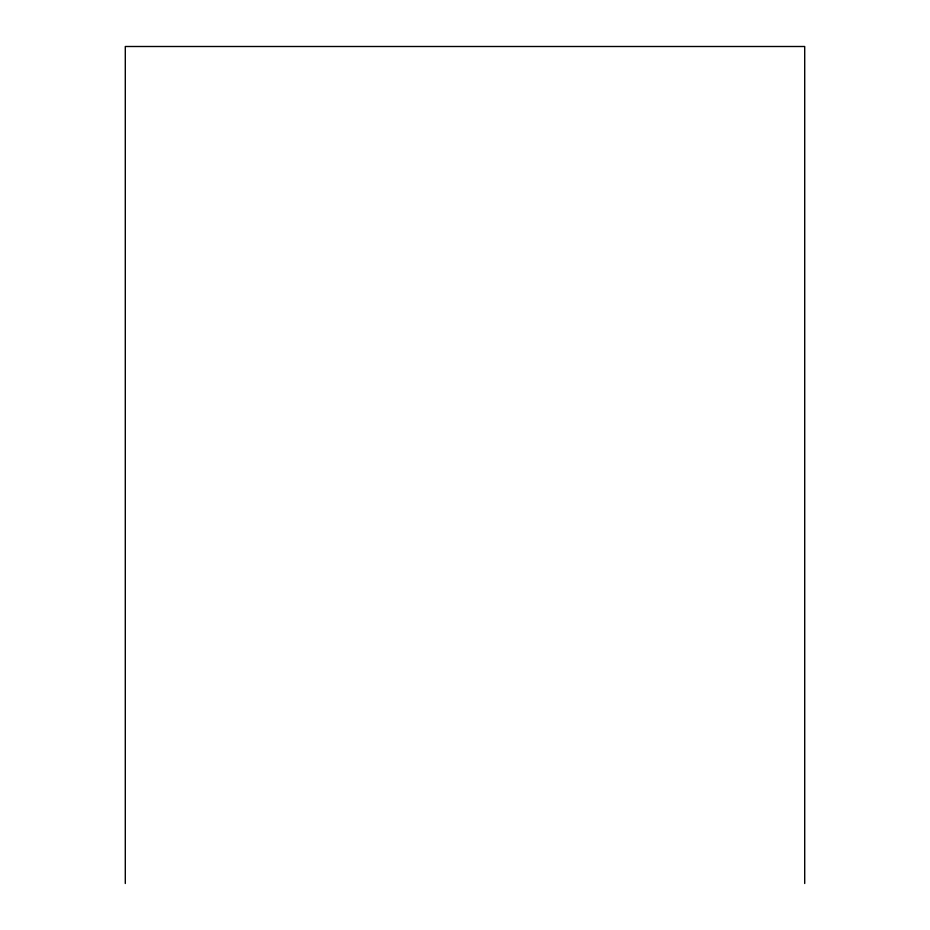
<?xml version="1.0" encoding="UTF-8"?>
<svg xmlns="http://www.w3.org/2000/svg" width="930" height="930" viewBox="0 0 930 930"><rect width="100%" height="100%" fill="white"/><g stroke="black" fill="none" stroke-linecap="round" stroke-linejoin="round"><path stroke-width="1.4" d="M804.706 883.5L804.706 46.5L125.294 46.5L125.294 883.5"/></g></svg>
